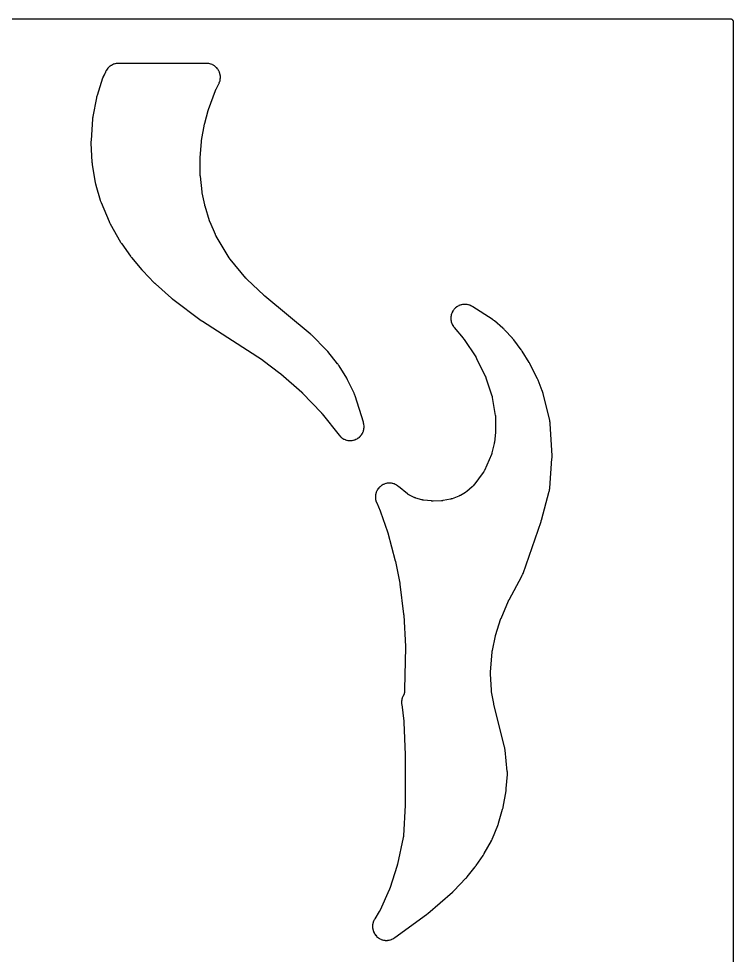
# Model space of a CAD drawing. Header units: millimetres. Extents: x 0 to 300, y 0 to 300.
# Drawn here: x 171.9 to 300.1, y 132.2 to 300.1 of the extents above; entities that cross this region are included whole.
import ezdxf

# ---------------------------------------------------------------- set-up
doc = ezdxf.new("R2010")
doc.units = ezdxf.units.MM
doc.layers.add('CUT', color=7, linetype='CONTINUOUS')

msp = doc.modelspace()

# ---------------------------------------------------------------- linework, layer by layer
at = {"layer": 'CUT'}
msp.add_lwpolyline([(1.4375, 300.0575), (298.5625, 300.0575), (299.4478, 300.0575), (299.5212, 300.0539), (299.5794, 300.0453), (299.6365, 300.031), (299.6918, 300.0112), (299.745, 299.9861), (299.7954, 299.9558), (299.8427, 299.9208), (299.8863, 299.8813), (299.9257, 299.8377), (299.9608, 299.7905), (299.991, 299.74), (300.0162, 299.6869), (300.036, 299.6315), (300.0503, 299.5745), (300.0589, 299.5163), (300.0625, 299.4428), (300.0625, 298.5575), (300.0625, 1.4375)], dxfattribs=at)
for points in [[(187.0174, 289.4975), (187.0121, 289.4831), (186.9792, 289.3893), (186.9743, 289.3748), (185.9883, 286.3189), (185.9829, 286.3014), (185.9497, 286.1868), (185.9449, 286.1691), (185.9077, 286.024), (185.9035, 286.0062), (185.8774, 285.8898), (185.8736, 285.8718), (185.2343, 282.5429), (185.2312, 282.525), (185.2125, 282.4088), (185.2099, 282.3908), (185.1908, 282.2443), (185.1888, 282.2263), (185.1771, 282.1091), (185.1756, 282.091), (184.9081, 278.2155), (184.9071, 278.1976), (184.9026, 278.0812), (184.9021, 278.0632), (184.9008, 277.917), (184.9009, 277.8991), (184.9033, 277.7825), (184.904, 277.7646), (185.0759, 274.3737), (185.077, 274.3563), (185.086, 274.2432), (185.0877, 274.2258), (185.1032, 274.0842), (185.1053, 274.0669), (185.1209, 273.9545), (185.1236, 273.9372), (185.6801, 270.6373), (185.6833, 270.62), (185.7055, 270.5082), (185.7092, 270.4911), (185.7412, 270.3517), (185.7453, 270.3347), (185.774, 270.2244), (185.7787, 270.2075), (186.567, 267.5068), (186.5721, 267.4901), (186.6071, 267.382), (186.6128, 267.3655), (186.6606, 267.2312), (186.6667, 267.2148), (186.7079, 267.109), (186.7145, 267.0928), (188.155, 263.6907), (188.1621, 263.6746), (188.2099, 263.5702), (188.2175, 263.5543), (188.2814, 263.4252), (188.2895, 263.4094), (188.3434, 263.3081), (188.3519, 263.2926), (190.214, 260.0274), (190.2216, 260.0146), (190.2714, 259.9321), (190.2792, 259.9195), (190.3443, 259.8175), (190.3524, 259.8051), (190.4062, 259.7251), (190.4147, 259.7129), (191.9845, 257.5008), (191.991, 257.4918), (192.0367, 257.4298), (192.0439, 257.4204), (192.1024, 257.3442), (192.1096, 257.3351), (192.157, 257.2758), (192.1649, 257.2662), (193.9973, 255.071), (194.004, 255.0631), (194.0511, 255.0086), (194.0585, 255.0003), (194.1185, 254.9334), (194.1258, 254.9253), (194.1742, 254.8733), (194.1823, 254.8649), (196.2612, 252.7165), (196.2686, 252.709), (196.3198, 252.6579), (196.3278, 252.65), (196.3929, 252.5874), (196.4009, 252.5799), (196.4532, 252.5314), (196.4619, 252.5235), (199.3125, 249.9824), (199.3225, 249.9737), (199.3877, 249.9181), (199.3978, 249.9097), (199.4812, 249.8417), (199.4915, 249.8335), (199.5591, 249.7808), (199.5695, 249.7728), (204.6829, 245.9646), (204.6906, 245.9589), (204.7447, 245.92), (204.7531, 245.914), (204.8213, 245.8666), (204.8297, 245.861), (204.8842, 245.8244), (204.8932, 245.8185), (215.6313, 238.9009), (215.637, 238.8971), (215.6503, 238.8884), (215.656, 238.8847), (215.6696, 238.8756), (215.6766, 238.8709), (215.6928, 238.8599), (215.6997, 238.8552), (215.7077, 238.8496), (215.7146, 238.8448), (215.7306, 238.8335), (215.7375, 238.8286), (215.741, 238.826), (215.749, 238.8202), (215.7677, 238.8064), (215.7757, 238.8004), (218.7859, 236.5265), (218.7915, 236.5223), (218.8043, 236.5124), (218.8098, 236.5082), (218.8228, 236.498), (218.8295, 236.4928), (218.8451, 236.4804), (218.8517, 236.4751), (218.8593, 236.4689), (218.866, 236.4635), (218.8813, 236.4508), (218.8879, 236.4453), (218.8912, 236.4425), (218.8989, 236.436), (218.9167, 236.4206), (218.9243, 236.4139), (222.6802, 233.1014), (222.6876, 233.0948), (222.7048, 233.0793), (222.7122, 233.0726), (222.721, 233.0644), (222.7282, 233.0577), (222.745, 233.0419), (222.7521, 233.0351), (222.7603, 233.0272), (222.7674, 233.0202), (222.7839, 233.004), (222.7909, 232.9971), (222.7994, 232.9885), (222.8064, 232.9814), (222.8224, 232.9649), (222.8293, 232.9577), (226.2194, 229.3909), (226.2263, 229.3836), (226.2421, 229.3666), (226.2489, 229.3592), (226.2571, 229.3502), (226.2638, 229.3428), (226.2792, 229.3254), (226.2858, 229.3179), (226.2934, 229.3092), (226.2999, 229.3016), (226.315, 229.2839), (226.3214, 229.2762), (226.3292, 229.2669), (226.3355, 229.2592), (226.3502, 229.2411), (226.3565, 229.2333), (229.3741, 225.4342), (229.3835, 225.4227), (229.4455, 225.3485), (229.4551, 225.3372), (229.4935, 225.2936), (229.5136, 225.2718), (229.6464, 225.135), (229.6898, 225.0944), (229.8335, 224.9732), (229.8807, 224.9371), (230.0356, 224.8306), (230.0862, 224.7994), (230.2509, 224.7088), (230.3044, 224.6828), (230.4772, 224.6089), (230.533, 224.5883), (230.7123, 224.5319), (230.7699, 224.5169), (230.9539, 224.4785), (231.0126, 224.4693), (231.1995, 224.4493), (231.2589, 224.4459), (231.4468, 224.4446), (231.5062, 224.4471), (231.6934, 224.4643), (231.7523, 224.4727), (231.9368, 224.5084), (231.9946, 224.5226), (232.1747, 224.5763), (232.2308, 224.5961), (232.4047, 224.6675), (232.4585, 224.6927), (232.6245, 224.7809), (232.6755, 224.8114), (232.832, 224.9156), (232.8798, 224.951), (233.0251, 225.0701), (233.0692, 225.1101), (233.2021, 225.243), (233.2419, 225.2871), (233.361, 225.4326), (233.3963, 225.4804), (233.5004, 225.637), (233.5308, 225.6881), (233.6189, 225.8541), (233.6441, 225.908), (233.7153, 226.0819), (233.735, 226.138), (233.7887, 226.3182), (233.8028, 226.3759), (233.8383, 226.5605), (233.8466, 226.6194), (233.8637, 226.8066), (233.8662, 226.866), (233.8646, 227.0539), (233.8612, 227.1133), (233.8411, 227.3002), (233.8318, 227.3589), (233.7927, 227.5455), (233.7859, 227.5744), (233.7712, 227.6306), (233.7673, 227.6449), (233.7405, 227.7378), (233.7362, 227.752), (232.2555, 232.4463), (232.249, 232.4656), (232.2049, 232.5906), (232.1977, 232.6097), (232.137, 232.7646), (232.1293, 232.7835), (232.0767, 232.9052), (232.0683, 232.9238), (230.9814, 235.223), (230.9736, 235.239), (230.9209, 235.3423), (230.9126, 235.3581), (230.8426, 235.4858), (230.8338, 235.5013), (230.7751, 235.6013), (230.7659, 235.6166), (229.3727, 237.8359), (229.3634, 237.8503), (229.3017, 237.9426), (229.292, 237.9566), (229.2113, 238.0703), (229.2012, 238.084), (229.1344, 238.1727), (229.1239, 238.1862), (227.3567, 240.3964), (227.3469, 240.4084), (227.2818, 240.4856), (227.2716, 240.4974), (227.1875, 240.5921), (227.177, 240.6036), (227.108, 240.6773), (227.0973, 240.6885), (224.4918, 243.3326), (224.481, 243.3433), (224.4102, 243.4116), (224.3991, 243.422), (224.3081, 243.5055), (224.2968, 243.5156), (224.2226, 243.5803), (224.211, 243.5901), (216.0706, 250.3329), (216.066, 250.3368), (216.0553, 250.3458), (216.0507, 250.3496), (216.0398, 250.3589), (216.0342, 250.3637), (216.0212, 250.375), (216.0156, 250.3798), (216.0092, 250.3854), (216.0037, 250.3903), (215.9909, 250.4018), (215.9854, 250.4068), (215.9826, 250.4093), (215.9762, 250.4152), (215.9612, 250.4291), (215.9548, 250.435), (212.8541, 253.3661), (212.8443, 253.3754), (212.8218, 253.3974), (212.8122, 253.4069), (212.8006, 253.4185), (212.7912, 253.4281), (212.7693, 253.4507), (212.7601, 253.4605), (212.7495, 253.4717), (212.7403, 253.4816), (212.7191, 253.5049), (212.7101, 253.5149), (212.6993, 253.5272), (212.6904, 253.5374), (212.67, 253.5613), (212.6613, 253.5716), (209.8371, 256.9678), (209.8326, 256.9734), (209.8219, 256.9864), (209.82, 256.9888), (209.7999, 257.0144), (209.7607, 257.0664), (209.7475, 257.0845), (209.7301, 257.1102), (209.6852, 257.1793), (209.6665, 257.2093), (207.3508, 261.1038), (207.3434, 261.1164), (207.3265, 261.146), (207.3193, 261.1587), (207.3108, 261.1742), (207.3038, 261.187), (207.2879, 261.2169), (207.2812, 261.2298), (207.2736, 261.2447), (207.2671, 261.2578), (207.2522, 261.2883), (207.2459, 261.3014), (207.2383, 261.3175), (207.2322, 261.3307), (207.2183, 261.3617), (207.2124, 261.375), (206.2465, 263.6161), (206.2418, 263.6273), (206.2309, 263.6535), (206.2264, 263.6647), (206.2209, 263.6785), (206.2164, 263.6898), (206.2063, 263.7163), (206.202, 263.7276), (206.1972, 263.7407), (206.193, 263.7522), (206.1836, 263.7789), (206.1796, 263.7904), (206.1749, 263.8044), (206.1711, 263.8159), (206.1624, 263.8429), (206.1587, 263.8545), (205.3553, 266.4615), (205.3521, 266.4719), (205.3449, 266.4962), (205.3419, 266.5067), (205.3383, 266.5194), (205.3354, 266.5299), (205.3289, 266.5544), (205.3261, 266.5649), (205.323, 266.577), (205.3204, 266.5876), (205.3144, 266.6122), (205.3119, 266.6228), (205.3089, 266.6357), (205.3065, 266.6463), (205.3011, 266.6711), (205.2989, 266.6817), (204.8582, 268.8298), (204.8561, 268.84), (204.8515, 268.8638), (204.8496, 268.874), (204.8474, 268.8865), (204.8456, 268.8968), (204.8415, 268.9207), (204.8398, 268.931), (204.838, 268.9428), (204.8364, 268.9531), (204.8329, 268.9771), (204.8315, 268.9874), (204.8298, 269), (204.8285, 269.0103), (204.8255, 269.0344), (204.8243, 269.0447), (204.5155, 271.8436), (204.5143, 271.8547), (204.5118, 271.8804), (204.5108, 271.8914), (204.5096, 271.9049), (204.5088, 271.916), (204.5069, 271.9417), (204.5061, 271.9528), (204.5054, 271.9655), (204.5048, 271.9766), (204.5035, 272.0024), (204.5031, 272.0135), (204.5026, 272.027), (204.5022, 272.0381), (204.5016, 272.0639), (204.5014, 272.075), (204.469, 274.9178), (204.4689, 274.9286), (204.469, 274.9536), (204.469, 274.9644), (204.4692, 274.9775), (204.4694, 274.9882), (204.47, 275.0132), (204.4703, 275.024), (204.4708, 275.0363), (204.4712, 275.047), (204.4724, 275.0721), (204.473, 275.0828), (204.4738, 275.0959), (204.4745, 275.1066), (204.4763, 275.1316), (204.4771, 275.1423), (204.7199, 278.0245), (204.7208, 278.035), (204.7232, 278.0594), (204.7243, 278.0699), (204.7256, 278.0827), (204.7268, 278.0932), (204.7297, 278.1176), (204.7311, 278.128), (204.7326, 278.1401), (204.7341, 278.1505), (204.7376, 278.1748), (204.7391, 278.1853), (204.7411, 278.198), (204.7428, 278.2084), (204.7468, 278.2326), (204.7486, 278.243), (205.2682, 281.1364), (205.2699, 281.1457), (205.274, 281.1672), (205.2758, 281.1765), (205.2781, 281.1877), (205.28, 281.1969), (205.2845, 281.2184), (205.2865, 281.2276), (205.2889, 281.2382), (205.291, 281.2473), (205.296, 281.2687), (205.2982, 281.2778), (205.3009, 281.289), (205.3032, 281.2981), (205.3087, 281.3193), (205.311, 281.3284), (205.9139, 283.5835), (205.9167, 283.5936), (205.9233, 283.6171), (205.9262, 283.6272), (205.9298, 283.6395), (205.9328, 283.6495), (205.9399, 283.6729), (205.943, 283.683), (205.9467, 283.6945), (205.9499, 283.7044), (205.9576, 283.7277), (205.961, 283.7376), (205.9651, 283.7497), (205.9686, 283.7596), (205.9768, 283.7826), (205.9804, 283.7925), (207.2315, 287.173), (207.2359, 287.1847), (207.2464, 287.2118), (207.251, 287.2235), (207.2566, 287.2376), (207.2614, 287.2492), (207.2726, 287.276), (207.2775, 287.2875), (207.2832, 287.3007), (207.2883, 287.3121), (207.3003, 287.3387), (207.3055, 287.35), (207.3119, 287.3638), (207.3173, 287.3751), (207.33, 287.4013), (207.3355, 287.4125), (207.8202, 288.3774), (207.8265, 288.3905), (207.8669, 288.4759), (207.873, 288.4891), (207.896, 288.5411), (207.9071, 288.568), (207.9742, 288.7418), (207.9925, 288.797), (208.0418, 288.9742), (208.0547, 289.0309), (208.0866, 289.212), (208.0939, 289.2697), (208.1082, 289.453), (208.1099, 289.5111), (208.1063, 289.6949), (208.1024, 289.7529), (208.081, 289.9356), (208.0715, 289.9929), (208.0326, 290.1726), (208.0175, 290.2288), (207.9614, 290.4039), (207.941, 290.4583), (207.8682, 290.6272), (207.8426, 290.6794), (207.7537, 290.8404), (207.7232, 290.8899), (207.6192, 291.0415), (207.584, 291.0878), (207.4659, 291.2287), (207.4264, 291.2713), (207.2951, 291.4001), (207.2516, 291.4387), (207.1085, 291.5542), (207.0616, 291.5885), (206.9079, 291.6895), (206.8579, 291.7191), (206.6952, 291.8047), (206.6425, 291.8293), (206.4723, 291.8989), (206.4174, 291.9182), (206.2413, 291.971), (206.1848, 291.9849), (206.0044, 292.0203), (205.9469, 292.0288), (205.7614, 292.0468), (205.7323, 292.0489), (205.6756, 292.0517), (205.6611, 292.0522), (205.5666, 292.0545), (205.552, 292.0547), (189.8944, 292.0547), (189.8795, 292.0545), (189.7824, 292.0521), (189.7674, 292.0515), (189.7091, 292.0486), (189.6793, 292.0464), (189.4887, 292.0273), (189.4296, 292.0184), (189.2445, 291.981), (189.1865, 291.9663), (189.006, 291.9106), (188.9498, 291.8902), (188.7757, 291.8169), (188.7219, 291.791), (188.5559, 291.7007), (188.5049, 291.6696), (188.3487, 291.5632), (188.3011, 291.5272), (188.1563, 291.4058), (188.1124, 291.3652), (187.9804, 291.23), (187.9408, 291.1853), (187.8229, 291.0377), (187.788, 290.9892), (187.6854, 290.8305), (187.6554, 290.7788), (187.5679, 290.6085), (187.5549, 290.5815), (187.5308, 290.5284), (187.5249, 290.5147), (187.487, 290.4252), (187.4814, 290.4114), (187.4777, 290.4021), (187.4607, 290.3617), (187.4277, 290.2886), (187.3879, 290.2107), (187.348, 290.1411), (187.3253, 290.1037), (187.32, 290.0955), (187.3119, 290.0824), (187.2918, 290.0493), (187.2863, 290.0403), (187.2734, 290.0195), (187.2675, 290.0101), (187.2613, 290), (187.2612, 289.9998), (187.2534, 289.9866), (187.1566, 289.816), (187.1292, 289.7613), (187.0502, 289.5817), (187.0386, 289.5534)], [(235.4245, 136.9168), (235.4354, 136.8588), (235.4786, 136.6775), (235.495, 136.6208), (235.5558, 136.4446), (235.5778, 136.3899), (235.6556, 136.2205), (235.6828, 136.1681), (235.7769, 136.0072), (235.8091, 135.9578), (235.9185, 135.8069), (235.9554, 135.7609), (236.0791, 135.6214), (236.1204, 135.5792), (236.2572, 135.4526), (236.3024, 135.4147), (236.4509, 135.3021), (236.4996, 135.2688), (236.6585, 135.1713), (236.7102, 135.143), (236.8779, 135.0616), (236.9322, 135.0384), (237.1071, 134.9739), (237.1633, 134.9562), (237.3437, 134.9091), (237.4014, 134.897), (237.5856, 134.8679), (237.6442, 134.8615), (237.8303, 134.8506), (237.8893, 134.85), (238.0756, 134.8574), (238.1343, 134.8627), (238.319, 134.8883), (238.3769, 134.8993), (238.5581, 134.9429), (238.6147, 134.9595), (238.7908, 135.0207), (238.8455, 135.0428), (239.0147, 135.121), (239.067, 135.1484), (239.2299, 135.2441), (239.255, 135.2597), (239.3031, 135.2912), (239.3154, 135.2995), (239.3942, 135.354), (239.4062, 135.3625), (245.0691, 139.4876), (245.079, 139.4949), (245.1425, 139.5433), (245.1522, 139.5508), (245.2308, 139.6131), (245.2403, 139.6208), (245.3019, 139.6717), (245.3113, 139.6796), (249.716, 143.4769), (249.7272, 143.4867), (249.7987, 143.5515), (249.8096, 143.5617), (249.8974, 143.6452), (249.908, 143.6556), (249.9762, 143.7239), (249.9866, 143.7346), (252.1409, 145.9998), (252.1491, 146.0086), (252.2022, 146.0668), (252.2103, 146.0758), (252.2755, 146.1502), (252.2834, 146.1593), (252.3341, 146.2196), (252.3418, 146.2289), (253.7966, 148.0296), (253.8036, 148.0385), (253.8517, 148.1004), (253.859, 148.11), (253.9174, 148.1884), (253.9244, 148.198), (253.9694, 148.2608), (253.9766, 148.2712), (255.2192, 150.0886), (255.2273, 150.1007), (255.2784, 150.1795), (255.2862, 150.1917), (255.348, 150.2923), (255.3554, 150.3047), (255.4028, 150.3859), (255.4099, 150.3985), (256.6849, 152.7147), (256.6927, 152.7294), (256.7423, 152.8255), (256.7497, 152.8404), (256.8085, 152.9628), (256.8155, 152.978), (256.8596, 153.0767), (256.8661, 153.092), (257.8507, 155.4721), (257.8568, 155.4874), (257.8951, 155.5876), (257.9007, 155.6031), (257.9453, 155.7302), (257.9505, 155.7458), (257.9832, 155.8479), (257.988, 155.8637), (258.7118, 158.36), (258.7161, 158.3756), (258.7426, 158.477), (258.7465, 158.4927), (258.7763, 158.6209), (258.7797, 158.6367), (258.8007, 158.7395), (258.8037, 158.7553), (259.3212, 161.6888), (259.3237, 161.7036), (259.3381, 161.7994), (259.3402, 161.8142), (259.3553, 161.9349), (259.357, 161.9497), (259.3667, 162.0462), (259.368, 162.0611), (259.5576, 164.5787), (259.5585, 164.5921), (259.5631, 164.6789), (259.5636, 164.6923), (259.5652, 164.7446), (259.5654, 164.7714), (259.563, 164.9453), (259.562, 164.9721), (259.559, 165.0243), (259.558, 165.0376), (259.551, 165.1243), (259.5497, 165.1377), (259.1516, 168.9771), (259.1491, 168.9982), (259.13, 169.1347), (259.1267, 169.1557), (259.0967, 169.3261), (259.0927, 169.3469), (259.064, 169.4818), (259.0592, 169.5024), (257.143, 177.1728), (257.1415, 177.1789), (257.1381, 177.193), (257.1367, 177.199), (257.1333, 177.2135), (257.1316, 177.2209), (257.1276, 177.2383), (257.126, 177.2458), (257.1241, 177.2544), (257.1225, 177.2619), (257.1189, 177.2794), (257.1173, 177.2869), (257.1165, 177.2908), (257.1148, 177.2997), (257.1109, 177.3204), (257.1093, 177.3293), (256.7383, 179.4043), (256.7361, 179.4176), (256.731, 179.4487), (256.7289, 179.462), (256.7266, 179.478), (256.7247, 179.4913), (256.7206, 179.5222), (256.7189, 179.5355), (256.7171, 179.5508), (256.7156, 179.5642), (256.7125, 179.5953), (256.7112, 179.6087), (256.7098, 179.625), (256.7087, 179.6383), (256.7064, 179.6695), (256.7055, 179.6829), (256.5344, 182.6543), (256.5336, 182.6701), (256.5322, 182.707), (256.5317, 182.7228), (256.5312, 182.7421), (256.531, 182.7579), (256.5308, 182.7948), (256.5309, 182.8106), (256.5311, 182.8287), (256.5315, 182.8446), (256.5326, 182.8814), (256.5332, 182.8973), (256.5341, 182.9165), (256.535, 182.9323), (256.5374, 182.9691), (256.5386, 182.9849), (256.8319, 186.5067), (256.8332, 186.5205), (256.8364, 186.5526), (256.8378, 186.5664), (256.8397, 186.5832), (256.8414, 186.5969), (256.8456, 186.6289), (256.8475, 186.6426), (256.8498, 186.6584), (256.8519, 186.672), (256.857, 186.7039), (256.8593, 186.7176), (256.8623, 186.7342), (256.8648, 186.7478), (256.8709, 186.7795), (256.8736, 186.7931), (257.4277, 189.4426), (257.43, 189.4536), (257.4357, 189.4791), (257.4382, 189.49), (257.4413, 189.5033), (257.4439, 189.5142), (257.4502, 189.5396), (257.453, 189.5505), (257.4563, 189.5629), (257.4592, 189.5737), (257.4661, 189.5989), (257.4691, 189.6097), (257.4729, 189.6229), (257.4761, 189.6336), (257.4837, 189.6586), (257.487, 189.6693), (258.3336, 192.352), (258.3372, 192.363), (258.3456, 192.3885), (258.3493, 192.3995), (258.3538, 192.4128), (258.3577, 192.4236), (258.3667, 192.4489), (258.3707, 192.4598), (258.3753, 192.4722), (258.3794, 192.483), (258.3891, 192.508), (258.3934, 192.5187), (258.3986, 192.5318), (258.403, 192.5425), (258.4133, 192.5673), (258.4178, 192.5779), (259.7846, 195.7387), (259.7885, 195.7476), (259.7978, 195.7683), (259.8018, 195.7772), (259.8067, 195.788), (259.8108, 195.7968), (259.8205, 195.8173), (259.8247, 195.8261), (259.8296, 195.8362), (259.8339, 195.8449), (259.844, 195.8652), (259.8484, 195.8739), (259.8538, 195.8844), (259.8582, 195.8931), (259.8688, 195.9132), (259.8734, 195.9217), (262.1608, 200.1636), (262.1664, 200.1742), (262.2021, 200.2436), (262.2075, 200.2543), (262.2281, 200.2965), (262.2382, 200.3183), (262.301, 200.4612), (262.3103, 200.4833), (262.3274, 200.527), (262.3317, 200.5382), (262.3588, 200.6114), (262.3629, 200.6227), (265.5899, 209.9096), (265.5932, 209.9192), (265.6152, 209.9864), (265.6186, 209.9968), (265.6445, 210.081), (265.6476, 210.0913), (265.667, 210.1582), (265.67, 210.1692), (267.0621, 215.3513), (267.0656, 215.3649), (267.0872, 215.4536), (267.0904, 215.4673), (267.1021, 215.5209), (267.1075, 215.5485), (267.1382, 215.7284), (267.1422, 215.7562), (267.1489, 215.8107), (267.1505, 215.8246), (267.1594, 215.9155), (267.1607, 215.9295), (267.5585, 221.2177), (267.5596, 221.2374), (267.5651, 221.3651), (267.5656, 221.3847), (267.5671, 221.5451), (267.567, 221.5647), (267.564, 221.6925), (267.5632, 221.7121), (267.2388, 227.4956), (267.2379, 227.5093), (267.2309, 227.5981), (267.2296, 227.6117), (267.2242, 227.665), (267.2208, 227.6922), (267.1946, 227.8684), (267.19, 227.8954), (267.1797, 227.9479), (267.1769, 227.9614), (267.1578, 228.0484), (267.1547, 228.0617), (265.9805, 232.8852), (265.9752, 232.9054), (265.9385, 233.0361), (265.9325, 233.0561), (265.8808, 233.2184), (265.8741, 233.2381), (265.8284, 233.366), (265.8211, 233.3855), (265.0654, 235.2879), (265.0602, 235.3006), (265.0252, 235.3833), (265.0196, 235.3959), (264.9732, 235.4986), (264.9674, 235.5111), (264.9286, 235.5921), (264.9225, 235.6044), (263.6152, 238.1771), (263.6095, 238.188), (263.5718, 238.2586), (263.5658, 238.2695), (263.5167, 238.3571), (263.5105, 238.3678), (263.4699, 238.4368), (263.4636, 238.4474), (262.231, 240.4476), (262.2235, 240.4594), (262.1741, 240.5355), (262.1664, 240.5471), (262.1022, 240.6411), (262.0943, 240.6526), (262.0414, 240.7263), (262.0332, 240.7375), (260.7269, 242.4727), (260.7175, 242.4849), (260.6551, 242.5634), (260.6454, 242.5754), (260.5646, 242.672), (260.5545, 242.6837), (260.4882, 242.7589), (260.4778, 242.7704), (259.053, 244.3054), (259.0418, 244.3171), (258.9683, 244.3922), (258.9568, 244.4036), (258.8619, 244.4953), (258.8502, 244.5064), (258.7727, 244.5774), (258.7606, 244.5882), (257.2607, 245.8899), (257.2437, 245.9041), (257.132, 245.9941), (257.1145, 246.0076), (256.9703, 246.1153), (256.9523, 246.1281), (256.8343, 246.2097), (256.8159, 246.2219), (253.3632, 248.423), (253.3523, 248.4297), (253.2812, 248.473), (253.2702, 248.4795), (253.2269, 248.5046), (253.2045, 248.5169), (253.0571, 248.5941), (253.0342, 248.6054), (253.0181, 248.613), (252.9929, 248.6241), (252.8274, 248.6929), (252.8016, 248.7029), (252.7737, 248.713), (252.7456, 248.7224), (252.5645, 248.7781), (252.5072, 248.7926), (252.324, 248.8297), (252.2656, 248.8386), (252.0797, 248.8574), (252.0206, 248.8605), (251.8337, 248.861), (251.7747, 248.8582), (251.5886, 248.8403), (251.5301, 248.8317), (251.3468, 248.7956), (251.2894, 248.7813), (251.1105, 248.7273), (251.0548, 248.7075), (250.8821, 248.6361), (250.8286, 248.6109), (250.6637, 248.5229), (250.613, 248.4925), (250.4576, 248.3887), (250.4101, 248.3535), (250.2657, 248.2349), (250.2219, 248.1952), (250.0898, 248.063), (250.0501, 248.0191), (249.9317, 247.8745), (249.8966, 247.827), (249.7929, 247.6715), (249.7626, 247.6207), (249.6748, 247.4557), (249.6497, 247.4023), (249.5785, 247.2294), (249.5587, 247.1737), (249.5049, 246.9947), (249.4907, 246.9374), (249.4548, 246.754), (249.4463, 246.6955), (249.4286, 246.5094), (249.4259, 246.4503), (249.4266, 246.2635), (249.4297, 246.2044), (249.4488, 246.0185), (249.4578, 245.9601), (249.495, 245.7769), (249.5097, 245.7197), (249.5648, 245.5411), (249.585, 245.4855), (249.6574, 245.3132), (249.683, 245.2599), (249.772, 245.0956), (249.8027, 245.0451), (249.909, 244.8882), (249.9261, 244.8641), (249.9608, 244.818), (249.9698, 244.8063), (250.0294, 244.7309), (250.0388, 244.7194), (251.6552, 242.7756), (251.663, 242.7661), (251.6809, 242.7439), (251.6885, 242.7344), (251.6977, 242.7227), (251.7052, 242.713), (251.7226, 242.6903), (251.7299, 242.6806), (251.7383, 242.6693), (251.7456, 242.6594), (251.7623, 242.6363), (251.7694, 242.6263), (251.7779, 242.6141), (251.7849, 242.6041), (251.801, 242.5805), (251.8078, 242.5704), (253.8814, 239.4397), (253.8892, 239.4277), (253.9073, 239.3995), (253.9149, 239.3873), (253.9241, 239.3724), (253.9316, 239.3602), (253.9487, 239.3314), (253.9559, 239.319), (253.9641, 239.3047), (253.9712, 239.2922), (253.9874, 239.2629), (253.9943, 239.2503), (254.0025, 239.2348), (254.0091, 239.2221), (254.0244, 239.1923), (254.0308, 239.1794), (255.6034, 235.9846), (255.6102, 235.9706), (255.6257, 235.9377), (255.6322, 235.9235), (255.64, 235.9062), (255.6462, 235.892), (255.6606, 235.8586), (255.6666, 235.8442), (255.6733, 235.8277), (255.6791, 235.8132), (255.6923, 235.7794), (255.6978, 235.7648), (255.7044, 235.747), (255.7096, 235.7323), (255.7216, 235.6981), (255.7266, 235.6833), (256.7923, 232.4566), (256.7945, 232.45), (256.7995, 232.4344), (256.8004, 232.4316), (256.8094, 232.4013), (256.8265, 232.3402), (256.832, 232.3192), (256.8387, 232.2898), (256.855, 232.2113), (256.8613, 232.1776), (257.4009, 228.9605), (257.402, 228.9535), (257.4046, 228.9373), (257.4051, 228.9343), (257.4094, 228.9031), (257.417, 228.8401), (257.4192, 228.8184), (257.4214, 228.7882), (257.4255, 228.7081), (257.4266, 228.6737), (257.4588, 226.2086), (257.4589, 226.1939), (257.4588, 226.1595), (257.4586, 226.1448), (257.4582, 226.1271), (257.4578, 226.1125), (257.4566, 226.0785), (257.456, 226.0639), (257.4551, 226.0471), (257.4542, 226.0325), (257.4519, 225.9984), (257.4508, 225.9838), (257.4493, 225.966), (257.4479, 225.9514), (257.4445, 225.9174), (257.4429, 225.9029), (257.2406, 224.1855), (257.239, 224.1723), (257.2349, 224.1415), (257.233, 224.1283), (257.2307, 224.1123), (257.2286, 224.0991), (257.2236, 224.0684), (257.2214, 224.0553), (257.2187, 224.0403), (257.2163, 224.0272), (257.2104, 223.9967), (257.2078, 223.9836), (257.2044, 223.9677), (257.2016, 223.9547), (257.1948, 223.9244), (257.1918, 223.9115), (256.7968, 222.2656), (256.7945, 222.2562), (256.7908, 222.2416), (256.7844, 222.2177), (256.7755, 222.1856), (256.767, 222.1573), (256.7599, 222.135), (256.7558, 222.1222), (256.7542, 222.1175), (256.7446, 222.0901), (256.7222, 222.0296), (256.708, 221.9936), (256.703, 221.9815), (256.6992, 221.9726), (255.4605, 219.1035), (255.4552, 219.0914), (255.4479, 219.0752), (255.4248, 219.0276), (255.384, 218.9494), (255.3652, 218.9152), (255.3449, 218.8819), (255.2974, 218.8076), (255.2676, 218.7639), (255.2571, 218.7495), (255.2492, 218.7389), (253.5331, 216.447), (253.5254, 216.4369), (253.5149, 216.4233), (253.4826, 216.3838), (253.427, 216.3196), (253.4019, 216.2918), (253.3756, 216.265), (253.3147, 216.2057), (253.2773, 216.1712), (253.2643, 216.16), (253.2546, 216.1517), (252.2884, 215.3351), (252.2813, 215.3292), (252.2703, 215.3201), (252.2518, 215.3052), (252.2268, 215.2856), (252.2044, 215.2686), (252.1863, 215.2553), (252.176, 215.2478), (252.1721, 215.245), (252.1493, 215.2293), (252.098, 215.1951), (252.0669, 215.1752), (252.0562, 215.1687), (252.0483, 215.1639), (251.1384, 214.6217), (251.1302, 214.6169), (251.1174, 214.6095), (251.0962, 214.5975), (251.0675, 214.5818), (251.0418, 214.5683), (251.0213, 214.558), (251.0095, 214.5521), (251.0051, 214.55), (250.9792, 214.5379), (250.9213, 214.512), (250.8863, 214.4972), (250.8744, 214.4924), (250.8655, 214.4889), (249.6738, 214.0289), (249.6646, 214.0254), (249.6502, 214.0201), (249.6264, 214.0116), (249.5943, 214.0006), (249.5656, 213.9913), (249.5428, 213.9843), (249.5297, 213.9805), (249.5248, 213.9791), (249.4962, 213.9713), (249.4324, 213.9552), (249.3939, 213.9463), (249.3808, 213.9436), (249.3711, 213.9417), (248.0596, 213.6855), (248.0507, 213.6838), (248.037, 213.6813), (248.0142, 213.6774), (247.9836, 213.6725), (247.9564, 213.6686), (247.9348, 213.6659), (247.9224, 213.6644), (247.9177, 213.6638), (247.8909, 213.6612), (247.831, 213.6562), (247.795, 213.654), (247.7828, 213.6534), (247.7738, 213.6531), (246.2778, 213.6041), (246.2622, 213.6037), (246.2258, 213.6032), (246.2102, 213.6031), (246.1912, 213.6031), (246.1755, 213.6033), (246.1391, 213.604), (246.1235, 213.6044), (246.1057, 213.6051), (246.0901, 213.6058), (246.0537, 213.6077), (246.0382, 213.6087), (246.0192, 213.6101), (246.0036, 213.6113), (245.9674, 213.6145), (245.9518, 213.616), (244.5348, 213.7668), (244.525, 213.7679), (244.5099, 213.7696), (244.485, 213.7729), (244.4516, 213.7778), (244.422, 213.7826), (244.3986, 213.7868), (244.3853, 213.7893), (244.3803, 213.7903), (244.3515, 213.7964), (244.2877, 213.8111), (244.2497, 213.8207), (244.2369, 213.8242), (244.2275, 213.8269), (243.1416, 214.1396), (243.1321, 214.1424), (243.1173, 214.1468), (243.0929, 214.1545), (243.0604, 214.1653), (243.0317, 214.1753), (243.0091, 214.1837), (242.9962, 214.1886), (242.9914, 214.1904), (242.9637, 214.2016), (242.9026, 214.2276), (242.8663, 214.244), (242.8541, 214.2499), (242.8452, 214.2542), (241.9964, 214.6721), (241.985, 214.6778), (241.9696, 214.6856), (241.9248, 214.7101), (241.8513, 214.753), (241.8192, 214.7727), (241.788, 214.7937), (241.7183, 214.8427), (241.6774, 214.8733), (241.6639, 214.884), (241.654, 214.892), (240.0246, 216.2218), (240.013, 216.231), (239.937, 216.2899), (239.9252, 216.2989), (239.8787, 216.3331), (239.8545, 216.3501), (239.6965, 216.4549), (239.6456, 216.4852), (239.4803, 216.5727), (239.4268, 216.5978), (239.2537, 216.6687), (239.1979, 216.6884), (239.0187, 216.7418), (238.9612, 216.7559), (238.7776, 216.7915), (238.719, 216.7998), (238.5328, 216.8172), (238.4737, 216.8197), (238.2867, 216.8186), (238.2276, 216.8153), (238.0416, 216.7958), (237.9831, 216.7867), (237.8, 216.749), (237.7427, 216.7342), (237.5641, 216.6785), (237.5086, 216.6582), (237.3363, 216.5853), (237.2831, 216.5595), (237.1189, 216.47), (237.0684, 216.4392), (236.9138, 216.3339), (236.8666, 216.2982), (236.7231, 216.1782), (236.6797, 216.1381), (236.5487, 216.0046), (236.5094, 215.9603), (236.3922, 215.8145), (236.3575, 215.7667), (236.2553, 215.6101), (236.2254, 215.559), (236.1391, 215.3931), (236.1144, 215.3393), (236.0448, 215.1657), (236.0255, 215.1098), (235.9734, 214.9301), (235.9598, 214.8726), (235.9256, 214.6887), (235.9176, 214.6301), (235.9017, 214.4437), (235.8996, 214.3846), (235.9021, 214.1976), (235.9058, 214.1385), (235.9267, 213.9527), (235.9363, 213.8943), (235.9754, 213.7114), (235.9906, 213.6542), (236.0483, 213.4736), (236.058, 213.4457), (236.0783, 213.3916), (236.0837, 213.3778), (236.1196, 213.2886), (236.1253, 213.275), (236.7507, 211.8284), (236.7533, 211.8222), (236.7595, 211.8077), (236.7621, 211.8015), (236.7683, 211.7865), (236.7714, 211.7788), (236.7786, 211.7609), (236.7817, 211.7532), (236.7852, 211.7443), (236.7882, 211.7365), (236.7952, 211.7184), (236.7981, 211.7106), (236.7996, 211.7066), (236.803, 211.6974), (236.8107, 211.6758), (236.814, 211.6665), (238.0584, 208.0833), (238.0605, 208.077), (238.0655, 208.0624), (238.0676, 208.0562), (238.0725, 208.0414), (238.075, 208.0337), (238.0807, 208.0158), (238.0832, 208.0081), (238.0859, 207.9992), (238.0883, 207.9914), (238.0938, 207.9734), (238.0961, 207.9656), (238.0972, 207.9617), (238.0998, 207.9525), (238.1059, 207.9309), (238.1084, 207.9217), (239.4553, 202.907), (239.4569, 202.9008), (239.4607, 202.8864), (239.4623, 202.8802), (239.466, 202.8656), (239.4679, 202.858), (239.4722, 202.8403), (239.474, 202.8327), (239.4761, 202.8239), (239.4778, 202.8163), (239.4818, 202.7985), (239.4835, 202.7908), (239.4844, 202.7869), (239.4863, 202.7779), (239.4907, 202.7567), (239.4925, 202.7476), (240.2506, 198.8661), (240.2517, 198.8601), (240.2544, 198.8459), (240.2555, 198.8399), (240.2581, 198.8255), (240.2594, 198.8181), (240.2624, 198.8008), (240.2637, 198.7933), (240.2651, 198.7847), (240.2663, 198.7773), (240.269, 198.7598), (240.2701, 198.7524), (240.2707, 198.7486), (240.2719, 198.7397), (240.2747, 198.719), (240.2759, 198.7102), (240.9578, 193.316), (240.9586, 193.3093), (240.9605, 193.2937), (240.9612, 193.2871), (240.963, 193.2712), (240.9639, 193.263), (240.9658, 193.2438), (240.9666, 193.2356), (240.9675, 193.2261), (240.9682, 193.2179), (240.9698, 193.1987), (240.9705, 193.1904), (240.9708, 193.1862), (240.9715, 193.1765), (240.9729, 193.1537), (240.9735, 193.1439), (241.2662, 187.5572), (241.2665, 187.5509), (241.2672, 187.5362), (241.2674, 187.5299), (241.268, 187.5149), (241.2683, 187.5072), (241.2688, 187.4891), (241.269, 187.4814), (241.2692, 187.4725), (241.2693, 187.4647), (241.2696, 187.4466), (241.2696, 187.4388), (241.2696, 187.4349), (241.2696, 187.4257), (241.2695, 187.4043), (241.2694, 187.3951), (241.1443, 179.8269), (241.1441, 179.8197), (241.1437, 179.8026), (241.1435, 179.7954), (241.1429, 179.778), (241.1426, 179.769), (241.1417, 179.7482), (241.1413, 179.7392), (241.1407, 179.7289), (241.1402, 179.72), (241.1389, 179.6991), (241.1383, 179.6901), (241.1379, 179.6843), (241.1371, 179.674), (241.135, 179.6501), (241.1341, 179.6399), (241.1081, 179.3679), (241.1026, 179.3227), (241.0905, 179.2402), (241.0727, 179.1509), (241.0579, 179.0921), (241.0311, 179.005), (241.0104, 178.9481), (240.975, 178.8642), (240.9382, 178.7879), (240.9204, 178.7529), (240.893, 178.702), (240.8813, 178.6791), (240.8087, 178.5289), (240.798, 178.5055), (240.7976, 178.5047), (240.7868, 178.4778), (240.7213, 178.3035), (240.7035, 178.2482), (240.6559, 178.0708), (240.6436, 178.014), (240.6133, 177.8328), (240.6065, 177.7751), (240.5939, 177.5919), (240.5927, 177.5338), (240.598, 177.3477), (240.5995, 177.3186), (240.6038, 177.2621), (240.6051, 177.2476), (240.6146, 177.1536), (240.6163, 177.1392), (240.9892, 174.173), (240.9904, 174.1632), (240.993, 174.1404), (240.9941, 174.1306), (240.9953, 174.1186), (240.9963, 174.1088), (240.9984, 174.0859), (240.9993, 174.0761), (241.0002, 174.0648), (241.0009, 174.055), (241.0025, 174.0321), (241.0032, 174.0223), (241.0039, 174.0102), (241.0044, 174.0004), (241.0055, 173.9775), (241.006, 173.9676), (241.2249, 168.139), (241.2253, 168.127), (241.2256, 168.1151), (241.226, 168.1005), (241.2262, 168.0912), (241.2265, 168.0766), (241.2265, 168.0696), (241.2266, 168.0649), (241.2266, 168.0528), (241.2266, 168.0477), (241.2174, 159.2361), (241.2174, 159.2315), (241.2173, 159.2208), (241.2173, 159.2162), (241.2171, 159.2053), (241.2171, 159.1997), (241.2168, 159.1866), (241.2167, 159.1809), (241.2166, 159.1745), (241.2164, 159.1688), (241.216, 159.1557), (241.2159, 159.1508), (241.2154, 159.1401), (241.2148, 159.125), (241.2145, 159.1183), (240.9321, 153.5935), (240.9316, 153.5843), (240.9307, 153.5701), (240.9289, 153.5466), (240.9262, 153.5152), (240.9233, 153.4874), (240.9207, 153.4653), (240.9191, 153.4527), (240.9184, 153.448), (240.9144, 153.4207), (240.9044, 153.3603), (240.8977, 153.3242), (240.8952, 153.3121), (240.8933, 153.3031), (239.8518, 148.5168), (239.8494, 148.5063), (239.8438, 148.4816), (239.8413, 148.4711), (239.8381, 148.4583), (239.8355, 148.4478), (239.8293, 148.4233), (239.8265, 148.4128), (239.8233, 148.4008), (239.8204, 148.3903), (239.8136, 148.366), (239.8106, 148.3556), (239.8068, 148.3429), (239.8037, 148.3326), (239.7963, 148.3084), (239.793, 148.2981), (238.4683, 144.1698), (238.4644, 144.1578), (238.4549, 144.1297), (238.4508, 144.1177), (238.4456, 144.103), (238.4413, 144.0911), (238.4311, 144.0633), (238.4266, 144.0514), (238.4214, 144.0378), (238.4167, 144.0259), (238.4057, 143.9984), (238.4009, 143.9867), (238.3949, 143.9723), (238.3899, 143.9607), (238.3781, 143.9335), (238.373, 143.9218), (236.7287, 140.2736), (236.7226, 140.2604), (236.7082, 140.2297), (236.7019, 140.2166), (236.6941, 140.2007), (236.6876, 140.1877), (236.6722, 140.1574), (236.6655, 140.1445), (236.6577, 140.1298), (236.6507, 140.117), (236.6343, 140.0873), (236.6272, 140.0747), (236.6184, 140.0593), (236.6111, 140.0467), (236.5937, 140.0176), (236.5862, 140.0051), (235.7887, 138.7121), (235.7811, 138.6994), (235.7328, 138.6166), (235.7255, 138.6038), (235.6977, 138.5534), (235.6841, 138.5272), (235.6012, 138.3574), (235.578, 138.3032), (235.513, 138.1284), (235.4952, 138.0722), (235.4476, 137.892), (235.4354, 137.8343), (235.4059, 137.6502), (235.3994, 137.5916), (235.388, 137.4055), (235.3873, 137.3465), (235.3942, 137.1602), (235.3993, 137.1015)]]:
    msp.add_lwpolyline(points, close=True, dxfattribs=at)

doc.saveas('drawing.dxf')
